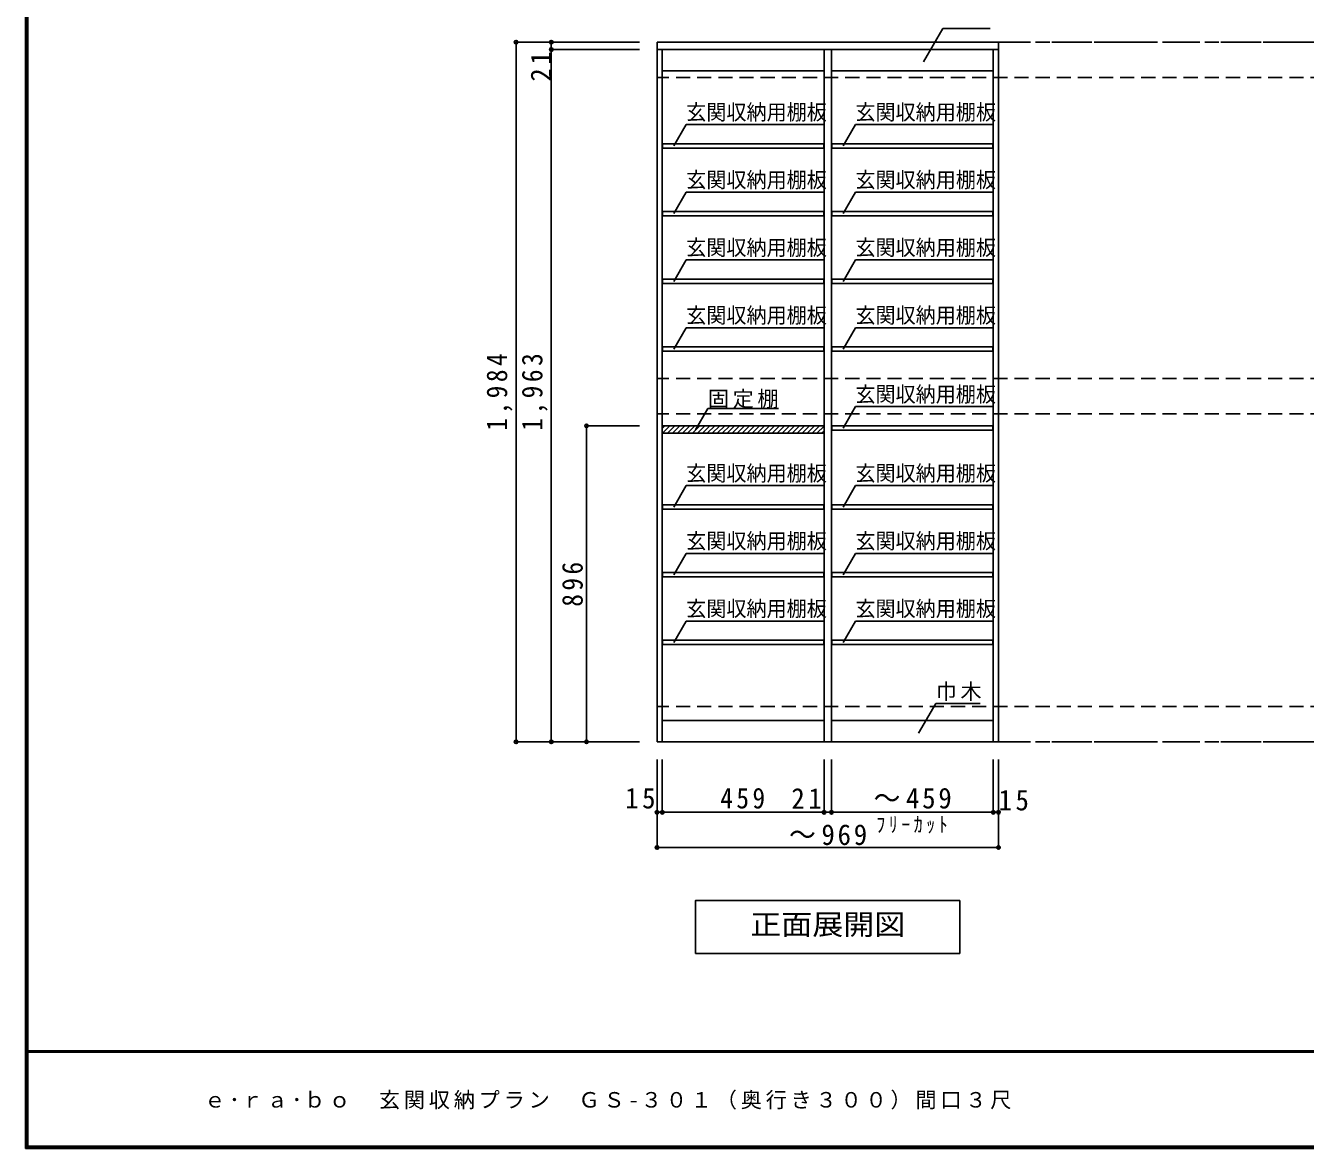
# Model space of a CAD drawing. Units: millimetres, scale not verified. Extents: x -3922 to 3878, y -2932 to 2722.
# Drawn here: x -3922 to -291, y -2864 to 320 of the extents above; entities that cross this region are included whole.
import ezdxf
from ezdxf.enums import TextEntityAlignment as Align

# ---------------------------------------------------------------- set-up
doc = ezdxf.new("R2010")
doc.units = ezdxf.units.MM
doc.header["$LTSCALE"] = 20
doc.header["$PDMODE"] = 32
doc.header["$PDSIZE"] = 10
doc.linetypes.add('CHAIN1', pattern=[8, 5, -1, 1, -1])
doc.linetypes.add('DASHED2', pattern=[3, 2, -1])
for name, color, linetype in [('0-2_本体', 2, 'Continuous'), ('0-3_固定棚', 3, 'Continuous'), ('0-4_可動棚', 2, 'Continuous'), ('0-7_桟木・巾木', 2, 'Continuous'), ('0-A_文字', 7, 'Continuous'), ('0-B_寸法', 7, 'Continuous'), ('0-C_ハッチ', 4, 'Continuous'), ('F-1_枠', 6, 'Continuous'), ('F-A_文字', 7, 'Continuous')]:
    doc.layers.add(name, color=color, linetype=linetype)
doc.styles.add('ＭＳ ゴシック', font='')
doc.styles.get('ＭＳ ゴシック').set_extended_font_data('MS Gothic')

msp = doc.modelspace()

# ---------------------------------------------------------------- linework, layer by layer
at = {"layer": '0-2_本体', "color": 3}
for p, q in [((-2130.67, 251.73), (-2130.67, 272.73)), ((-1161.67, 272.73), (-2130.67, 272.73)), ((-1161.67, 272.73), (-1161.67, 251.73)), ((-2130.67, 251.73), (-2130.67, -1711.27)), ((-1161.67, 251.73), (-2130.67, 251.73)), ((-2115.67, 251.73), (-2115.67, -1711.27)), ((-1656.67, -1711.27), (-1656.67, 251.73)), ((-1635.67, -1711.27), (-1635.67, 251.73)), ((-1176.67, -1711.27), (-1176.67, 251.73)), ((-1161.67, -1711.27), (-1161.67, 251.73)), ((-2130.67, -1711.27), (-1161.67, -1711.27))]:
    msp.add_line(p, q, dxfattribs=at)
at = {"layer": '0-3_固定棚'}
for p, q in [((-2115.67, -815.27), (-2115.67, -836.27)), ((-1656.67, -815.27), (-2115.67, -815.27)), ((-1656.67, -815.27), (-1656.67, -836.27)), ((-1656.67, -836.27), (-2115.67, -836.27))]:
    msp.add_line(p, q, dxfattribs=at)
at = {"layer": '0-4_可動棚', "color": 3}
for p, q in [((-2114.67, -27.57), (-2114.67, -15.57)), ((-1657.67, -15.57), (-2114.67, -15.57)), ((-1634.67, -27.57), (-1634.67, -15.57)), ((-1177.67, -15.57), (-1634.67, -15.57)), ((-2114.67, -219.57), (-2114.67, -207.57)), ((-1657.67, -207.57), (-2114.67, -207.57)), ((-1634.67, -219.57), (-1634.67, -207.57)), ((-1177.67, -207.57), (-1634.67, -207.57)), ((-2114.67, -411.57), (-2114.67, -399.57)), ((-1657.67, -399.57), (-2114.67, -399.57)), ((-1634.67, -411.57), (-1634.67, -399.57)), ((-1177.67, -399.57), (-1634.67, -399.57)), ((-2114.67, -603.57), (-2114.67, -591.57)), ((-1657.67, -591.57), (-2114.67, -591.57)), ((-1634.67, -603.57), (-1634.67, -591.57)), ((-1177.67, -591.57), (-1634.67, -591.57)), ((-1634.67, -827.57), (-1634.67, -815.57)), ((-1177.67, -815.57), (-1634.67, -815.57)), ((-2114.67, -1051.57), (-2114.67, -1039.57)), ((-1657.67, -1039.57), (-2114.67, -1039.57)), ((-1634.67, -1051.57), (-1634.67, -1039.57)), ((-1177.67, -1039.57), (-1634.67, -1039.57)), ((-2114.67, -1243.57), (-2114.67, -1231.57)), ((-1657.67, -1231.57), (-2114.67, -1231.57)), ((-1634.67, -1243.57), (-1634.67, -1231.57)), ((-1177.67, -1231.57), (-1634.67, -1231.57)), ((-2114.67, -1435.57), (-2114.67, -1423.57)), ((-1657.67, -1423.57), (-2114.67, -1423.57)), ((-1634.67, -1435.57), (-1634.67, -1423.57)), ((-1177.67, -1423.57), (-1634.67, -1423.57))]:
    msp.add_line(p, q, dxfattribs=at)
for points in [[(-1657.67, -15.57), (-1657.67, -27.57), (-2114.67, -27.57)], [(-1177.67, -15.57), (-1177.67, -27.57), (-1634.67, -27.57)], [(-1657.67, -207.57), (-1657.67, -219.57), (-2114.67, -219.57)], [(-1177.67, -207.57), (-1177.67, -219.57), (-1634.67, -219.57)], [(-1657.67, -399.57), (-1657.67, -411.57), (-2114.67, -411.57)], [(-1177.67, -399.57), (-1177.67, -411.57), (-1634.67, -411.57)], [(-1657.67, -591.57), (-1657.67, -603.57), (-2114.67, -603.57)], [(-1177.67, -591.57), (-1177.67, -603.57), (-1634.67, -603.57)], [(-1177.67, -815.57), (-1177.67, -827.57), (-1634.67, -827.57)], [(-1657.67, -1039.57), (-1657.67, -1051.57), (-2114.67, -1051.57)], [(-1177.67, -1039.57), (-1177.67, -1051.57), (-1634.67, -1051.57)], [(-1657.67, -1231.57), (-1657.67, -1243.57), (-2114.67, -1243.57)], [(-1177.67, -1231.57), (-1177.67, -1243.57), (-1634.67, -1243.57)], [(-1657.67, -1423.57), (-1657.67, -1435.57), (-2114.67, -1435.57)], [(-1177.67, -1423.57), (-1177.67, -1435.57), (-1634.67, -1435.57)]]:
    msp.add_lwpolyline(points, dxfattribs=at)
at = {"layer": '0-7_桟木・巾木', "color": 7}
for p, q in [((-1656.67, 191.73), (-2115.67, 191.73)), ((-1176.67, 191.73), (-1635.67, 191.73)), ((-2115.67, -1651.27), (-1656.67, -1651.27)), ((-1635.67, -1651.27), (-1176.67, -1651.27))]:
    msp.add_line(p, q, dxfattribs=at)
at = {"layer": '0-A_文字', "linetype": 'CHAIN1'}
for p, q in [((-2130.67, 272.73), (1863.33, 272.73)), ((-2130.67, -1711.27), (1863.33, -1711.27))]:
    msp.add_line(p, q, dxfattribs=at)
at = {"layer": '0-A_文字'}
for p, q in [((-2082.9, -21.57), (-2047.88, 39.09)), ((-1657.88, 39.09), (-2047.88, 39.09)), ((-1602.9, -21.57), (-1567.88, 39.09)), ((-1177.88, 39.09), (-1567.88, 39.09)), ((-2082.9, -213.57), (-2047.88, -152.91)), ((-1657.88, -152.91), (-2047.88, -152.91)), ((-1602.9, -213.57), (-1567.88, -152.91)), ((-1177.88, -152.91), (-1567.88, -152.91)), ((-2082.9, -405.57), (-2047.88, -344.91)), ((-1657.88, -344.91), (-2047.88, -344.91)), ((-1602.9, -405.57), (-1567.88, -344.91)), ((-1177.88, -344.91), (-1567.88, -344.91)), ((-2082.9, -597.57), (-2047.88, -536.91)), ((-1657.88, -536.91), (-2047.88, -536.91)), ((-1602.9, -597.57), (-1567.88, -536.91)), ((-1177.88, -536.91), (-1567.88, -536.91)), ((-1602.9, -821.57), (-1567.88, -760.91)), ((-1177.88, -760.91), (-1567.88, -760.91)), ((-2021.18, -826.33), (-1986.17, -765.68)), ((-1786.17, -765.68), (-1986.17, -765.68)), ((-2082.9, -1045.57), (-2047.88, -984.91)), ((-1657.88, -984.91), (-2047.88, -984.91)), ((-1602.9, -1045.57), (-1567.88, -984.91)), ((-1177.88, -984.91), (-1567.88, -984.91)), ((-2082.9, -1237.57), (-2047.88, -1176.91)), ((-1657.88, -1176.91), (-2047.88, -1176.91)), ((-1602.9, -1237.57), (-1567.88, -1176.91)), ((-1177.88, -1176.91), (-1567.88, -1176.91)), ((-2082.9, -1429.57), (-2047.88, -1368.91)), ((-1657.88, -1368.91), (-2047.88, -1368.91)), ((-1602.9, -1429.57), (-1567.88, -1368.91)), ((-1177.88, -1368.91), (-1567.88, -1368.91)), ((-1388.82, -1686.83), (-1340.07, -1602.39)), ((-1340.07, -1602.39), (-1214.04, -1602.39)), ((-1271.17, -2161.27), (-1271.17, -2311.27)), ((-2021.17, -2311.27), (-1271.17, -2311.27))]:
    msp.add_line(p, q, dxfattribs=at)
msp.add_lwpolyline([(-1271.17, -2161.27), (-2021.17, -2161.27), (-2021.17, -2311.27)], dxfattribs=at)
at = {"layer": '0-B_寸法'}
for p in [(-1375.08, 216.5), (-1185.67, 311.47)]:
    msp.add_line(p, (-1320.25, 311.47), dxfattribs=at)
at = {"layer": '0-B_寸法', "color": 4}
for p, q in [((-2530.67, 272.73), (-2530.67, -1711.27)), ((-2530.67, 272.73), (-2430.67, 272.73)), ((-2430.67, 272.73), (-2430.67, 251.73)), ((-2430.67, 272.73), (-2180.67, 272.73)), ((-2430.67, 251.73), (-2430.67, -1711.27)), ((-2430.67, 251.73), (-2180.67, 251.73)), ((-2330.67, -815.27), (-2180.67, -815.27)), ((-2330.67, -1711.27), (-2330.67, -815.27)), ((-2530.67, -1711.27), (-2430.67, -1711.27)), ((-2430.67, -1711.27), (-2180.67, -1711.27)), ((-2130.67, -1911.27), (-2130.67, -1761.27)), ((-2115.67, -1911.27), (-2115.67, -1761.27)), ((-1656.67, -1911.27), (-1656.67, -1761.27)), ((-1635.67, -1911.27), (-1635.67, -1761.27)), ((-1176.67, -1911.27), (-1176.67, -1761.27)), ((-1161.67, -1911.27), (-1161.67, -1761.27)), ((-2115.67, -1911.27), (-2130.67, -1911.27)), ((-2130.67, -2011.27), (-2130.67, -1911.27)), ((-1656.67, -1911.27), (-2115.67, -1911.27)), ((-1635.67, -1911.27), (-1656.67, -1911.27)), ((-1176.67, -1911.27), (-1635.67, -1911.27)), ((-1161.67, -1911.27), (-1176.67, -1911.27)), ((-1161.67, -2011.27), (-1161.67, -1911.27)), ((-2130.67, -2011.27), (-1161.67, -2011.27))]:
    msp.add_line(p, q, dxfattribs=at)
at = {"layer": '0-B_寸法', "color": 4, "linetype": 'DASHED2'}
for p, q in [((1863.33, 272.73), (-2130.67, 272.73)), ((1863.33, 172.73), (-2130.67, 172.73)), ((1863.33, -681.27), (-2130.67, -681.27)), ((1863.33, -781.27), (-2130.67, -781.27)), ((1863.33, -1611.27), (-2130.67, -1611.27)), ((1863.33, -1711.27), (-2130.67, -1711.27))]:
    msp.add_line(p, q, dxfattribs=at)
at = {"layer": '0-B_寸法'}
for p in [(-2530.67, 272.73), (-2430.67, 272.73), (-2430.67, 251.73), (-2330.67, -815.27), (-2530.67, -1711.27), (-2430.67, -1711.27), (-2330.67, -1711.27), (-2130.67, -1911.27), (-2115.67, -1911.27), (-1656.67, -1911.27), (-1635.67, -1911.27), (-1176.67, -1911.27), (-1161.67, -1911.27), (-2130.67, -2011.27), (-1161.67, -2011.27)]:
    msp.add_point(p, dxfattribs=at)
at = {"layer": '0-C_ハッチ'}
for p, q in [((-2115.67, -822.57), (-2108.36, -815.27)), ((-2115.22, -836.27), (-2094.22, -815.27)), ((-2101.08, -836.27), (-2080.08, -815.27)), ((-2086.93, -836.27), (-2065.93, -815.27)), ((-2072.79, -836.27), (-2051.79, -815.27)), ((-2058.65, -836.27), (-2037.65, -815.27)), ((-2044.51, -836.27), (-2023.51, -815.27)), ((-2030.36, -836.27), (-2009.36, -815.27)), ((-2016.22, -836.27), (-1995.22, -815.27)), ((-2002.08, -836.27), (-1981.08, -815.27)), ((-1987.94, -836.27), (-1966.94, -815.27)), ((-1973.8, -836.27), (-1952.8, -815.27)), ((-1959.65, -836.27), (-1938.65, -815.27)), ((-1945.51, -836.27), (-1924.51, -815.27)), ((-1931.37, -836.27), (-1910.37, -815.27)), ((-1917.23, -836.27), (-1896.23, -815.27)), ((-1903.09, -836.27), (-1882.09, -815.27)), ((-1888.94, -836.27), (-1867.94, -815.27)), ((-1874.8, -836.27), (-1853.8, -815.27)), ((-1860.66, -836.27), (-1839.66, -815.27)), ((-1846.52, -836.27), (-1825.52, -815.27)), ((-1832.37, -836.27), (-1811.37, -815.27)), ((-1818.23, -836.27), (-1797.23, -815.27)), ((-1804.09, -836.27), (-1783.09, -815.27)), ((-1789.95, -836.27), (-1768.95, -815.27)), ((-1775.81, -836.27), (-1754.81, -815.27)), ((-1761.66, -836.27), (-1740.66, -815.27)), ((-1747.52, -836.27), (-1726.52, -815.27)), ((-1733.38, -836.27), (-1712.38, -815.27)), ((-1719.24, -836.27), (-1698.24, -815.27)), ((-1705.1, -836.27), (-1684.1, -815.27)), ((-1690.95, -836.27), (-1669.95, -815.27)), ((-1676.81, -836.27), (-1656.67, -816.12)), ((-1662.67, -836.27), (-1656.67, -830.26))]:
    msp.add_line(p, q, dxfattribs=at)
at = {"layer": 'F-1_枠'}
for p, q in [((-3922.03, 2722.29), (-3922.03, -2864.37)), ((-3918.7, 2722.29), (-3918.7, -2864.37)), ((-3915.36, 2722.29), (-3915.36, -2864.37)), ((3877.97, -2587.71), (-3922.03, -2587.71)), ((3877.97, -2591.04), (-3922.03, -2591.04)), ((3877.97, -2857.71), (-3922.03, -2857.71)), ((3877.97, -2861.04), (-3922.03, -2861.04)), ((3877.97, -2864.37), (-3922.03, -2864.37))]:
    msp.add_line(p, q, dxfattribs=at)

# ---------------------------------------------------------------- texts
at = {"layer": '0-A_文字', "style": 'ＭＳ ゴシック'}
for s, height, width, p in [('玄関収納用棚板', 43.99, 0.95, (-2047.88, 39.09)), ('玄関収納用棚板', 43.99, 0.95, (-1567.88, 39.09)), ('玄関収納用棚板', 43.99, 0.95, (-2047.88, -152.91)), ('玄関収納用棚板', 43.99, 0.95, (-1567.88, -152.91)), ('玄関収納用棚板', 43.99, 0.95, (-2047.88, -344.91)), ('玄関収納用棚板', 43.99, 0.95, (-1567.88, -344.91)), ('玄関収納用棚板', 43.99, 0.95, (-2047.88, -536.91)), ('玄関収納用棚板', 43.99, 0.95, (-1567.88, -536.91)), ('玄関収納用棚板', 43.99, 0.95, (-1567.88, -760.91)), ('玄関収納用棚板', 43.99, 0.95, (-2047.88, -984.91)), ('玄関収納用棚板', 43.99, 0.95, (-1567.88, -984.91)), ('玄関収納用棚板', 43.99, 0.95, (-2047.88, -1176.91)), ('玄関収納用棚板', 43.99, 0.95, (-1567.88, -1176.91)), ('玄関収納用棚板', 43.99, 0.95, (-2047.88, -1368.91)), ('玄関収納用棚板', 43.99, 0.95, (-1567.88, -1368.91)), ('正面展開図', 58.65, 1.1, (-1866.17, -2276.27))]:
    msp.add_text(s, height=height, dxfattribs=dict(at, width=width)).set_placement(p, align=Align.BOTTOM_LEFT)
at = {"layer": '0-A_文字', "char_height": 43.99, "attachment_point": 7, "style": 'ＭＳ ゴシック'}
for s, insert in [('\\T1.17;固定棚', (-1986.17, -765.68)), ('\\T1.17;巾木', (-1340.07, -1595.28)), ('\\T1.39;\\W0.85;ﾌﾘｰｶｯﾄ', (-1508.67, -1971.27))]:
    msp.add_mtext(s, dxfattribs=dict(at, insert=insert))
at = {"layer": '0-B_寸法', "char_height": 58.65, "attachment_point": 7, "rotation": 90, "style": 'ＭＳ ゴシック'}
for s, insert in [('\\T1.27;\\W0.95;21', (-2430.67, 160.62)), ('\\T1.28;\\W0.9;1,984', (-2540.67, -829.27)), ('\\T1.28;\\W0.9;1,963', (-2440.67, -829.27)), ('\\T1.27;\\W0.9;896', (-2340.67, -1328.27))]:
    msp.add_mtext(s, dxfattribs=dict(at, insert=insert))
at = {"layer": '0-B_寸法', "char_height": 58.65, "attachment_point": 7, "style": 'ＭＳ ゴシック'}
for s, insert in [('\\T1.27;\\W0.95;15', (-2221.1, -1901.27)), ('\\T1.27;\\W0.9;459', (-1951.17, -1901.27)), ('\\T1.27;\\W0.95;21', (-1749.43, -1901.27)), ('\\T1.21;\\W0.95;～459', (-1516.17, -1901.27)), ('\\T1.27;\\W0.95;15', (-1161.67, -1906.7)), ('\\T1.21;\\W0.95;～969', (-1756.17, -2004.81))]:
    msp.add_mtext(s, dxfattribs=dict(at, insert=insert))
at = {"layer": 'F-A_文字', "insert": (-3415.36, -2754.37), "char_height": 43.99, "attachment_point": 7, "style": 'ＭＳ ゴシック'}
msp.add_mtext('\\T1.18;ｅ･ｒａ･ｂｏ\u3000玄関収納プラン\u3000ＧＳ-３０１（奥行き３００）間口３尺', dxfattribs=at)

doc.saveas('drawing.dxf')
